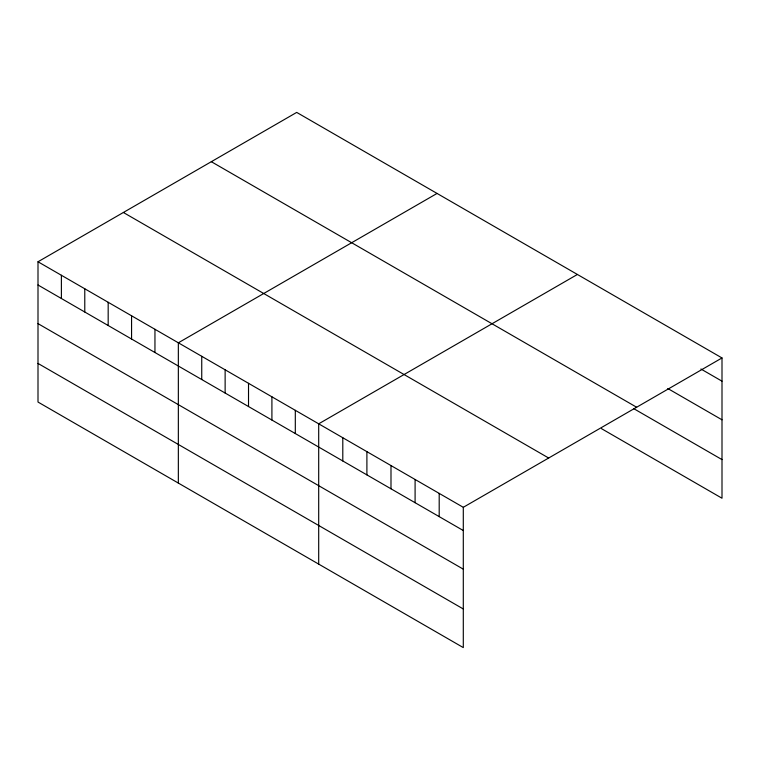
<?xml version="1.0" encoding="UTF-8"?>
<svg xmlns="http://www.w3.org/2000/svg" width="760" height="760" viewBox="0 0 760 760"><rect width="100%" height="100%" fill="white"/><g stroke="black" fill="none" stroke-linecap="round" stroke-linejoin="round"><path stroke-width="1.14" d="M38 261.772L463.296 507.309L463.296 647.596L38 402.049L38 261.772L296.704 112.404L722 357.95L722 498.228L601.502 428.659M437.048 193.439L178.343 342.798L178.343 483.084M577.4 274.464L318.697 423.823L318.697 564.11M463.296 507.309L722 357.95M700.91 368.999L722 381.178M667.774 388.502L722 419.805M211.327 161.7L636.623 407.236M633.631 408.585L722 459.601M123.376 212.477L548.672 458.023M38 285L463.296 530.537M38 323.627L463.296 569.164M38 363.423L463.296 608.969M439.195 493.392L439.195 516.629M415.093 479.484L415.093 502.711M390.991 465.566L390.991 488.794M366.899 451.659L366.899 474.886M342.798 437.741L342.798 460.969M295.308 410.324L295.308 433.551M271.909 396.815L271.909 420.042M248.52 383.315L248.52 406.543M225.131 369.806L225.131 393.034M201.742 356.307L201.742 379.534M154.954 329.289L154.954 352.526M131.566 315.79L131.566 339.017M108.177 302.28L108.177 325.508M84.778 288.781L84.778 312.008M61.389 275.272L61.389 298.499"/></g></svg>
